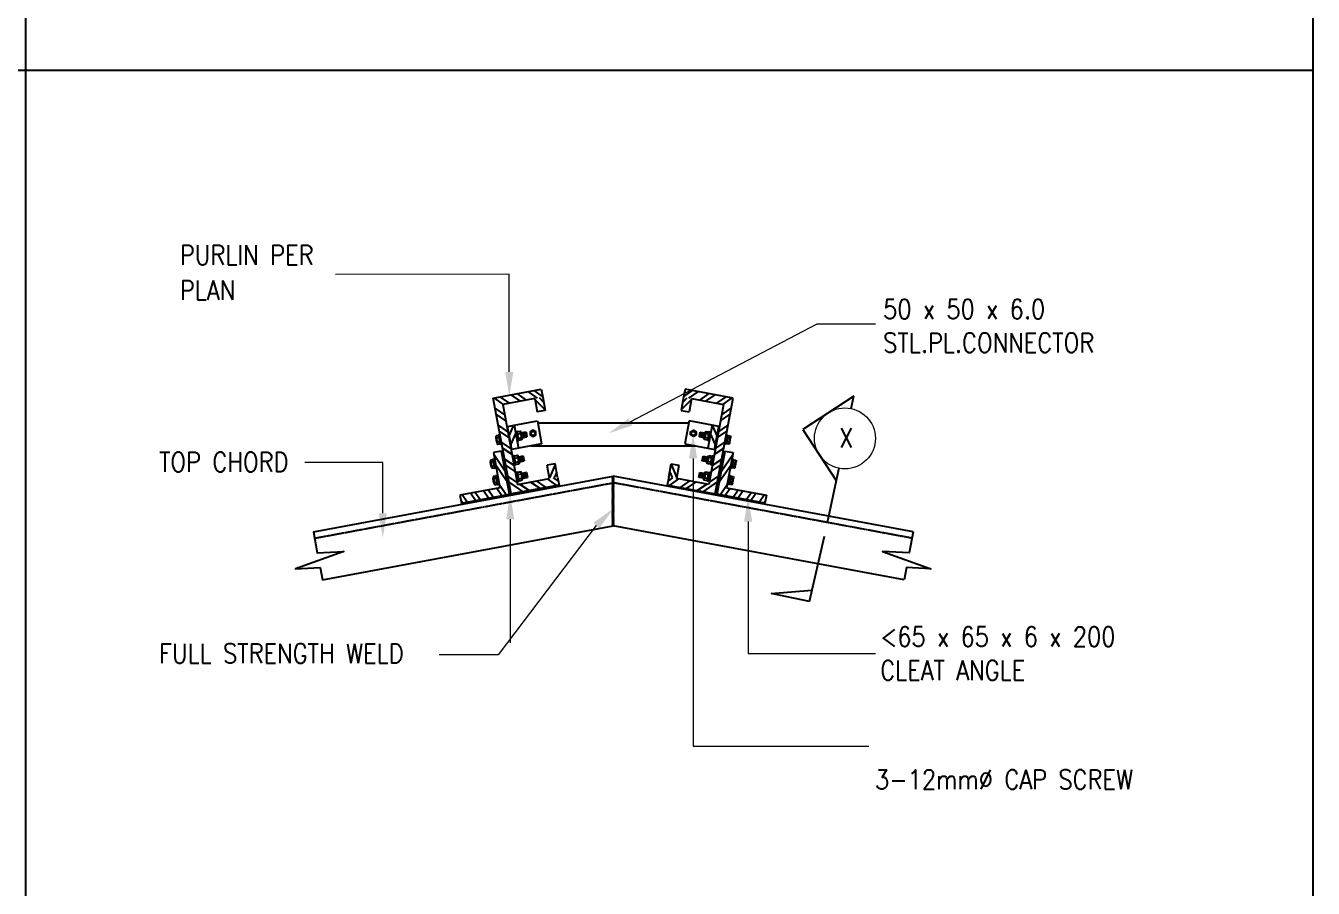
# Model space of a CAD drawing. Header units: millimetres. Extents: x -14320 to 437400, y -59080 to 73710.
# Drawn here: x 26280 to 36180, y -40345 to -33711 of the extents above; entities that cross this region are included whole.
import ezdxf

# ---------------------------------------------------------------- set-up
doc = ezdxf.new("R2010")
doc.units = ezdxf.units.MM
doc.header["$LTSCALE"] = 10
doc.header["$MEASUREMENT"] = 0
doc.linetypes.add('HIDDEN2', pattern=[0.1875, 0.125, -0.0625])
doc.layers.add('ANG', color=5, linetype='Continuous')
doc.layers.add('DIM', color=8, linetype='Continuous', lineweight=5)
doc.layers.add('TEXT', color=2, linetype='Continuous', lineweight=20)
doc.styles.add('1', font='simplex.shx', dxfattribs={"width": 0.85, "height": 40})

# ---------------------------------------------------------------- blocks, each defined once
blk = doc.blocks.new('*X140')
at = {"color": 0}
for p, q in [((-31.8492, 59.19), (-31.8342, 59.2246)), ((-31.8406, 59.1434), (-31.805, 59.2254))]:
    blk.add_line(p, q, dxfattribs=at)
blk = doc.blocks.new('BOLT', base_point=(6.579, 3.6798))
for p, q in [((6.571, 3.6847), (6.571, 3.6798)), ((6.575, 3.6847), (6.571, 3.6847)), ((6.575, 3.6858), (6.573, 3.6858)), ((6.575, 3.6798), (6.575, 3.6858)), ((6.575, 3.6858), (6.583, 3.6858)), ((6.575, 3.6847), (6.583, 3.6847)), ((6.585, 3.6858), (6.583, 3.6858)), ((6.583, 3.6798), (6.583, 3.6858)), ((6.587, 3.6847), (6.583, 3.6847)), ((6.587, 3.6798), (6.587, 3.6847))]:
    blk.add_line(p, q)
for centre, radius, start, end in [((6.573, 3.6833), 0.00241, 33.9696, 146.0304), ((6.579, 3.6777), 0.00805, 60.2058, 119.7942), ((6.585, 3.6833), 0.00241, 33.9696, 146.0304)]:
    blk.add_arc(centre, radius, start, end)
blk = doc.blocks.new('EXT', base_point=(6.5784, 3.6597))
for p, q in [((6.5734, 3.6697), (6.5834, 3.6697)), ((6.5734, 3.6697), (6.5734, 3.6597)), ((6.5834, 3.6697), (6.5734, 3.6697)), ((6.5834, 3.6597), (6.5834, 3.6697)), ((6.5734, 3.6663), (6.5834, 3.6663)), ((6.5734, 3.663), (6.5834, 3.663)), ((6.5734, 3.6597), (6.5834, 3.6597)), ((6.575, 3.668), (6.5818, 3.668)), ((6.575, 3.6647), (6.5818, 3.6647)), ((6.575, 3.6613), (6.5818, 3.6613))]:
    blk.add_line(p, q)
blk = doc.blocks.new('NUT20')
for p, q in [((0.0185, 0.0045), (-0.0185, 0.0045)), ((-0.0185, 0.0045), (-0.0185, 0)), ((-0.0185, 0), (0.0185, 0)), ((0.0185, 0), (0.0185, 0.0045))]:
    blk.add_line(p, q)
for name, p, xscale, yscale, zscale in [('BOLT', (0, 0.0045), 2.125, 2.666666666666667, 2.125), ('EXT', (0, 0.0205), 2, 2, 2)]:
    blk.add_blockref(name, p, dxfattribs=dict(xscale=xscale, yscale=yscale, zscale=zscale))
blk = doc.blocks.new('*X142')
at = {"color": 0}
for p, q in [((-31.5374, 59.0892), (-31.5139, 59.1434)), ((-31.5287, 59.0426), (-31.5036, 59.1006))]:
    blk.add_line(p, q, dxfattribs=at)
blk = doc.blocks.new('*X143')
at = {"color": 0}
for p, q in [((-30.9014, 58.8278), (-30.8966, 58.8326)), ((-30.8954, 58.8251), (-30.9014, 58.8311)), ((-30.9014, 58.8218), (-30.8954, 58.8278)), ((-30.8954, 58.8191), (-30.9014, 58.8251)), ((-30.9014, 58.8158), (-30.8954, 58.8218)), ((-30.8954, 58.8131), (-30.9014, 58.8191)), ((-30.9014, 58.8098), (-30.8954, 58.8158)), ((-30.8954, 58.8071), (-30.9014, 58.8131)), ((-30.9014, 58.8038), (-30.8954, 58.8098)), ((-30.8954, 58.8011), (-30.9014, 58.8071)), ((-30.9014, 58.7978), (-30.8954, 58.8038)), ((-30.8954, 58.7951), (-30.9014, 58.8011)), ((-30.9014, 58.7918), (-30.8954, 58.7978)), ((-30.8954, 58.7891), (-30.9014, 58.7951)), ((-30.9014, 58.7858), (-30.8954, 58.7918)), ((-30.8954, 58.7831), (-30.9014, 58.7891)), ((-30.9014, 58.7798), (-30.8954, 58.7858)), ((-30.8954, 58.7771), (-30.9014, 58.7831)), ((-30.9014, 58.7738), (-30.8954, 58.7798)), ((-30.8954, 58.7711), (-30.9014, 58.7771)), ((-30.9014, 58.7678), (-30.8954, 58.7738)), ((-30.8954, 58.7651), (-30.9014, 58.7711)), ((-30.9014, 58.7618), (-30.8954, 58.7678)), ((-30.8954, 58.8311), (-30.8968, 58.8326)), ((-30.8954, 58.7591), (-30.9014, 58.7651)), ((-30.9014, 58.7558), (-30.8954, 58.7618)), ((-30.8954, 58.7531), (-30.9014, 58.7591)), ((-30.9014, 58.7498), (-30.8954, 58.7558)), ((-30.8954, 58.7471), (-30.9014, 58.7531)), ((-30.9014, 58.7438), (-30.8954, 58.7498)), ((-30.8954, 58.7411), (-30.9014, 58.7471)), ((-30.9014, 58.7378), (-30.8954, 58.7438)), ((-30.8954, 58.7351), (-30.9014, 58.7411)), ((-30.9014, 58.7318), (-30.8954, 58.7378)), ((-30.8954, 58.7291), (-30.9014, 58.7351)), ((-30.9014, 58.7258), (-30.8954, 58.7318)), ((-30.8954, 58.7231), (-30.9014, 58.7291)), ((-30.9014, 58.7198), (-30.8954, 58.7258)), ((-30.8954, 58.7171), (-30.9014, 58.7231)), ((-30.9014, 58.7138), (-30.8954, 58.7198)), ((-30.8954, 58.7111), (-30.9014, 58.7171)), ((-30.9014, 58.7078), (-30.8954, 58.7138)), ((-30.8954, 58.7051), (-30.9014, 58.7111)), ((-30.9014, 58.7018), (-30.8954, 58.7078)), ((-30.8954, 58.6991), (-30.9014, 58.7051)), ((-30.9014, 58.6958), (-30.8954, 58.7018)), ((-30.8954, 58.6931), (-30.9014, 58.6991)), ((-30.9014, 58.6898), (-30.8954, 58.6958)), ((-30.8954, 58.6871), (-30.9014, 58.6931)), ((-30.9014, 58.6838), (-30.8954, 58.6898)), ((-30.8954, 58.6811), (-30.9014, 58.6871)), ((-30.9014, 58.6778), (-30.8954, 58.6838)), ((-30.8954, 58.6751), (-30.9014, 58.6811)), ((-30.9014, 58.6718), (-30.8954, 58.6778)), ((-30.8954, 58.6691), (-30.9014, 58.6751)), ((-30.9014, 58.6658), (-30.8954, 58.6718)), ((-30.8954, 58.6631), (-30.9014, 58.6691)), ((-30.9014, 58.6598), (-30.8954, 58.6658)), ((-30.8954, 58.6571), (-30.9014, 58.6631)), ((-30.9014, 58.6538), (-30.8954, 58.6598)), ((-30.8954, 58.6511), (-30.9014, 58.6571)), ((-30.9014, 58.6478), (-30.8954, 58.6538)), ((-30.8954, 58.6451), (-30.9014, 58.6511)), ((-30.9014, 58.6418), (-30.8954, 58.6478)), ((-30.8954, 58.6391), (-30.9014, 58.6451)), ((-30.9014, 58.6358), (-30.8954, 58.6418)), ((-30.8954, 58.6331), (-30.9014, 58.6391)), ((-30.9014, 58.6298), (-30.8954, 58.6358)), ((-30.8954, 58.6271), (-30.9014, 58.6331)), ((-30.9014, 58.6238), (-30.8954, 58.6298)), ((-30.8954, 58.6211), (-30.9014, 58.6271)), ((-30.9014, 58.6178), (-30.8954, 58.6238)), ((-30.8954, 58.6151), (-30.9014, 58.6211)), ((-30.9014, 58.6118), (-30.8954, 58.6178)), ((-30.8954, 58.6091), (-30.9014, 58.6151)), ((-30.9014, 58.6058), (-30.8954, 58.6118)), ((-30.8954, 58.6031), (-30.9014, 58.6091)), ((-30.9017, 58.5274), (-30.8954, 58.5338)), ((-30.9014, 58.5998), (-30.8954, 58.6058)), ((-30.8954, 58.5971), (-30.9014, 58.6031)), ((-30.9014, 58.5938), (-30.8954, 58.5998)), ((-30.8954, 58.5911), (-30.9014, 58.5971)), ((-30.9014, 58.5878), (-30.8954, 58.5938)), ((-30.8954, 58.5851), (-30.9014, 58.5911)), ((-30.9014, 58.5818), (-30.8954, 58.5878)), ((-30.8954, 58.5791), (-30.9014, 58.5851)), ((-30.9014, 58.5758), (-30.8954, 58.5818)), ((-30.8954, 58.5731), (-30.9014, 58.5791)), ((-30.9014, 58.5698), (-30.8954, 58.5758)), ((-30.8954, 58.5671), (-30.9014, 58.5731)), ((-30.9014, 58.5638), (-30.8954, 58.5698)), ((-30.8954, 58.5611), (-30.9014, 58.5671)), ((-30.9014, 58.5578), (-30.8954, 58.5638)), ((-30.8954, 58.5551), (-30.9014, 58.5611)), ((-30.9014, 58.5518), (-30.8954, 58.5578)), ((-30.8954, 58.5491), (-30.9014, 58.5551)), ((-30.9014, 58.5458), (-30.8954, 58.5518)), ((-30.8954, 58.5431), (-30.9014, 58.5491)), ((-30.9014, 58.5398), (-30.8954, 58.5458)), ((-30.8954, 58.5371), (-30.9014, 58.5431)), ((-30.9014, 58.5338), (-30.8954, 58.5398)), ((-30.8954, 58.5311), (-30.9014, 58.5371)), ((-30.8977, 58.5274), (-30.9014, 58.5311))]:
    blk.add_line(p, q, dxfattribs=at)
blk = doc.blocks.new('*X141')
at = {"color": 0}
for p, q in [((-31.491, 58.999), (-31.4898, 59.0041)), ((-31.4687, 58.8792), (-31.4406, 59.0017)), ((-31.4565, 58.8137), (-31.4284, 58.9362)), ((-31.4233, 58.7417), (-31.4062, 58.8164)), ((-31.3949, 58.747), (-31.3827, 58.8001)), ((-31.3429, 58.7566), (-31.3307, 58.8098)), ((-31.3145, 58.7619), (-31.3023, 58.8151)), ((-31.2625, 58.7716), (-31.2504, 58.8247)), ((-31.2341, 58.7769), (-31.2219, 58.83)), ((-31.1822, 58.7866), (-31.17, 58.8397)), ((-31.1537, 58.7919), (-31.1502, 58.8074))]:
    blk.add_line(p, q, dxfattribs=at)
blk = doc.blocks.new('*X139')
at = {"color": 0}
for p, q in [((-32.4338, 59.1178), (-32.3976, 59.1706)), ((-32.4007, 59.1192), (-32.3607, 59.1775)), ((-32.3333, 59.1317), (-32.2933, 59.19)), ((-32.2964, 59.1386), (-32.2564, 59.1969)), ((-32.229, 59.1512), (-32.189, 59.2095)), ((-32.1922, 59.158), (-32.1522, 59.2163)), ((-32.1756, 59.0965), (-32.1356, 59.1548)), ((-32.1687, 59.0596), (-32.1287, 59.1179)), ((-32.1562, 58.9922), (-32.1162, 59.0505)), ((-32.1493, 58.9554), (-32.1093, 59.0137)), ((-32.1368, 58.888), (-32.0968, 58.9463)), ((-32.1299, 58.8511), (-32.0899, 58.9094)), ((-32.1173, 58.7837), (-32.0773, 58.842)), ((-32.1105, 58.7468), (-32.0705, 58.8051)), ((-32.1109, 58.6137), (-32.0511, 58.7008)), ((-32.0979, 58.6794), (-32.0579, 58.7377)), ((-32.3368, 58.5964), (-32.3163, 58.6263)), ((-32.3194, 58.5749), (-32.2794, 58.6332)), ((-32.252, 58.5874), (-32.212, 58.6457)), ((-32.2151, 58.5943), (-32.1751, 58.6526)), ((-32.1477, 58.6068), (-32.1077, 58.6651)), ((-32.0435, 58.6262), (-32.0385, 58.6334))]:
    blk.add_line(p, q, dxfattribs=at)
blk = doc.blocks.new('*X144')
at = {"color": 0}
for p, q in [((-31.2934, 58.7598), (-31.2859, 58.7673)), ((-31.2821, 58.7619), (-31.2873, 58.767)), ((-31.286, 58.7611), (-31.2785, 58.7686)), ((-31.2771, 58.7628), (-31.2822, 58.7679)), ((-31.2786, 58.7625), (-31.2711, 58.77)), ((-31.272, 58.7637), (-31.2771, 58.7689)), ((-31.2669, 58.7647), (-31.2721, 58.7698)), ((-31.2713, 58.7639), (-31.2638, 58.7714)), ((-31.2619, 58.7656), (-31.267, 58.7708)), ((-31.2639, 58.7652), (-31.2564, 58.7727)), ((-31.2568, 58.7666), (-31.262, 58.7717)), ((-31.2518, 58.7675), (-31.2569, 58.7726)), ((-31.2565, 58.7666), (-31.249, 58.7741)), ((-31.2467, 58.7684), (-31.2519, 58.7736)), ((-31.2491, 58.768), (-31.2416, 58.7755)), ((-31.2417, 58.7694), (-31.2468, 58.7745)), ((-31.2418, 58.7694), (-31.2343, 58.7769)), ((-31.2366, 58.7703), (-31.2417, 58.7755)), ((-31.2315, 58.7713), (-31.2367, 58.7764)), ((-31.2344, 58.7707), (-31.228, 58.7772)), ((-31.2272, 58.7729), (-31.2316, 58.7774)), ((-31.721, 58.6802), (-31.7135, 58.6877)), ((-31.7136, 58.6815), (-31.7061, 58.689)), ((-31.707, 58.6828), (-31.7122, 58.6879)), ((-31.702, 58.6837), (-31.7071, 58.6889)), ((-31.7062, 58.6829), (-31.6987, 58.6904)), ((-31.6969, 58.6846), (-31.7021, 58.6898)), ((-31.6988, 58.6843), (-31.6913, 58.6918)), ((-31.6918, 58.6856), (-31.697, 58.6907)), ((-31.6868, 58.6865), (-31.6919, 58.6917)), ((-31.6915, 58.6857), (-31.684, 58.6932)), ((-31.6817, 58.6875), (-31.6869, 58.6926)), ((-31.6841, 58.687), (-31.6766, 58.6945)), ((-31.6767, 58.6884), (-31.6818, 58.6936)), ((-31.6716, 58.6894), (-31.6768, 58.6945)), ((-31.6767, 58.6884), (-31.6692, 58.6959)), ((-31.6666, 58.6903), (-31.6717, 58.6954)), ((-31.6694, 58.6898), (-31.6619, 58.6973)), ((-31.6615, 58.6912), (-31.6666, 58.6964)), ((-31.662, 58.6911), (-31.6545, 58.6986)), ((-31.6564, 58.6922), (-31.6616, 58.6973)), ((-31.6514, 58.6931), (-31.6565, 58.6983)), ((-31.6546, 58.6925), (-31.6471, 58.7)), ((-31.6463, 58.6941), (-31.6515, 58.6992)), ((-31.6472, 58.6939), (-31.6397, 58.7014)), ((-31.6413, 58.695), (-31.6464, 58.7002)), ((-31.6362, 58.6959), (-31.6414, 58.7011)), ((-31.6399, 58.6953), (-31.6324, 58.7028)), ((-31.6311, 58.6969), (-31.6363, 58.702)), ((-31.6325, 58.6966), (-31.625, 58.7041)), ((-31.6261, 58.6978), (-31.6312, 58.703)), ((-31.621, 58.6988), (-31.6262, 58.7039)), ((-31.6251, 58.698), (-31.6176, 58.7055)), ((-31.616, 58.6997), (-31.6211, 58.7049)), ((-31.6178, 58.6994), (-31.6103, 58.7069)), ((-31.6109, 58.7007), (-31.6161, 58.7058)), ((-31.6059, 58.7016), (-31.611, 58.7067)), ((-31.6104, 58.7008), (-31.6029, 58.7083)), ((-31.6008, 58.7025), (-31.6059, 58.7077)), ((-31.603, 58.7021), (-31.5955, 58.7096)), ((-31.5957, 58.7035), (-31.6009, 58.7086)), ((-31.5907, 58.7044), (-31.5958, 58.7096)), ((-31.5956, 58.7035), (-31.5881, 58.711)), ((-31.5856, 58.7054), (-31.5908, 58.7105)), ((-31.5883, 58.7049), (-31.5808, 58.7124)), ((-31.5806, 58.7063), (-31.5857, 58.7114)), ((-31.5809, 58.7062), (-31.5734, 58.7137)), ((-31.5755, 58.7072), (-31.5807, 58.7124)), ((-31.5704, 58.7082), (-31.5756, 58.7133)), ((-31.5735, 58.7076), (-31.566, 58.7151)), ((-31.5654, 58.7091), (-31.5705, 58.7143)), ((-31.5661, 58.709), (-31.5586, 58.7165)), ((-31.5603, 58.7101), (-31.5655, 58.7152)), ((-31.5553, 58.711), (-31.5604, 58.7162)), ((-31.5588, 58.7104), (-31.5513, 58.7179)), ((-31.5502, 58.712), (-31.5554, 58.7171)), ((-31.5514, 58.7117), (-31.5439, 58.7192)), ((-31.5452, 58.7129), (-31.5503, 58.718)), ((-31.5401, 58.7138), (-31.5452, 58.719)), ((-31.544, 58.7131), (-31.5365, 58.7206)), ((-31.535, 58.7148), (-31.5402, 58.7199)), ((-31.5367, 58.7145), (-31.5292, 58.722)), ((-31.53, 58.7157), (-31.5351, 58.7209)), ((-31.5249, 58.7167), (-31.5301, 58.7218)), ((-31.5293, 58.7158), (-31.5218, 58.7233)), ((-31.5199, 58.7176), (-31.525, 58.7227)), ((-31.5219, 58.7172), (-31.5144, 58.7247)), ((-31.5148, 58.7185), (-31.5199, 58.7237)), ((-31.5097, 58.7195), (-31.5149, 58.7246)), ((-31.5145, 58.7186), (-31.507, 58.7261)), ((-31.5047, 58.7204), (-31.5098, 58.7256)), ((-31.5072, 58.72), (-31.4997, 58.7275)), ((-31.4996, 58.7214), (-31.5048, 58.7265)), ((-31.4998, 58.7213), (-31.4923, 58.7288)), ((-31.4946, 58.7223), (-31.4997, 58.7275)), ((-31.4895, 58.7233), (-31.4947, 58.7284)), ((-31.4924, 58.7227), (-31.4849, 58.7302)), ((-31.4845, 58.7242), (-31.4896, 58.7293)), ((-31.4851, 58.7241), (-31.4776, 58.7316)), ((-31.4794, 58.7251), (-31.4845, 58.7303)), ((-31.4743, 58.7261), (-31.4795, 58.7312)), ((-31.4777, 58.7255), (-31.4702, 58.733)), ((-31.4693, 58.727), (-31.4744, 58.7322)), ((-31.4703, 58.7268), (-31.4628, 58.7343)), ((-31.4642, 58.728), (-31.4694, 58.7331)), ((-31.4592, 58.7289), (-31.4643, 58.734)), ((-31.4629, 58.7282), (-31.4554, 58.7357)), ((-31.4541, 58.7298), (-31.4592, 58.735)), ((-31.4556, 58.7296), (-31.4481, 58.7371)), ((-31.449, 58.7308), (-31.4542, 58.7359)), ((-31.444, 58.7317), (-31.4491, 58.7369)), ((-31.4482, 58.7309), (-31.4407, 58.7384)), ((-31.4389, 58.7327), (-31.4441, 58.7378)), ((-31.4408, 58.7323), (-31.4333, 58.7398)), ((-31.4339, 58.7336), (-31.439, 58.7388)), ((-31.4288, 58.7345), (-31.434, 58.7397)), ((-31.4334, 58.7337), (-31.426, 58.7412)), ((-31.4238, 58.7355), (-31.4289, 58.7406)), ((-31.4261, 58.7351), (-31.4186, 58.7426)), ((-31.4187, 58.7364), (-31.4238, 58.7416)), ((-31.4136, 58.7374), (-31.4188, 58.7425)), ((-31.4187, 58.7364), (-31.4112, 58.7439)), ((-31.4086, 58.7383), (-31.4137, 58.7435)), ((-31.4113, 58.7378), (-31.4038, 58.7453)), ((-31.4035, 58.7393), (-31.4087, 58.7444)), ((-31.404, 58.7392), (-31.3965, 58.7467)), ((-31.3985, 58.7402), (-31.4036, 58.7453)), ((-31.3934, 58.7411), (-31.3985, 58.7463)), ((-31.3966, 58.7405), (-31.3891, 58.748)), ((-31.3883, 58.7421), (-31.3935, 58.7472)), ((-31.3892, 58.7419), (-31.3817, 58.7494)), ((-31.3833, 58.743), (-31.3884, 58.7482)), ((-31.3782, 58.744), (-31.3834, 58.7491)), ((-31.3818, 58.7433), (-31.3743, 58.7508)), ((-31.3732, 58.7449), (-31.3783, 58.7501)), ((-31.3745, 58.7447), (-31.367, 58.7522)), ((-31.3681, 58.7458), (-31.3733, 58.751)), ((-31.3631, 58.7468), (-31.3682, 58.7519)), ((-31.3671, 58.746), (-31.3596, 58.7535)), ((-31.358, 58.7477), (-31.3631, 58.7529)), ((-31.3597, 58.7474), (-31.3522, 58.7549)), ((-31.3529, 58.7487), (-31.3581, 58.7538)), ((-31.3479, 58.7496), (-31.353, 58.7548)), ((-31.3524, 58.7488), (-31.3449, 58.7563)), ((-31.3428, 58.7506), (-31.348, 58.7557)), ((-31.345, 58.7502), (-31.3375, 58.7577)), ((-31.3378, 58.7515), (-31.3429, 58.7566)), ((-31.3327, 58.7524), (-31.3378, 58.7576)), ((-31.3376, 58.7515), (-31.3301, 58.759)), ((-31.3276, 58.7534), (-31.3328, 58.7585)), ((-31.3302, 58.7529), (-31.3227, 58.7604)), ((-31.3226, 58.7543), (-31.3277, 58.7595)), ((-31.3229, 58.7543), (-31.3154, 58.7618)), ((-31.3175, 58.7553), (-31.3227, 58.7604)), ((-31.3125, 58.7562), (-31.3176, 58.7614)), ((-31.3155, 58.7556), (-31.308, 58.7631)), ((-31.3074, 58.7571), (-31.3126, 58.7623)), ((-31.3081, 58.757), (-31.3006, 58.7645)), ((-31.3024, 58.7581), (-31.3075, 58.7632)), ((-31.2973, 58.759), (-31.3024, 58.7642)), ((-31.3008, 58.7584), (-31.2933, 58.7659)), ((-31.2922, 58.76), (-31.2974, 58.7651)), ((-31.2872, 58.7609), (-31.2923, 58.7661)), ((-31.8234, 58.6611), (-31.8285, 58.6663)), ((-31.8282, 58.6629), (-31.824, 58.6671)), ((-31.8242, 58.661), (-31.8167, 58.6685)), ((-31.8183, 58.6621), (-31.8235, 58.6672)), ((-31.8132, 58.663), (-31.8184, 58.6681)), ((-31.8168, 58.6623), (-31.8093, 58.6698)), ((-31.8082, 58.6639), (-31.8133, 58.6691)), ((-31.8094, 58.6637), (-31.8019, 58.6712)), ((-31.8031, 58.6649), (-31.8083, 58.67)), ((-31.7981, 58.6658), (-31.8032, 58.671)), ((-31.8021, 58.6651), (-31.7946, 58.6726)), ((-31.793, 58.6668), (-31.7982, 58.6719)), ((-31.7947, 58.6664), (-31.7872, 58.6739)), ((-31.788, 58.6677), (-31.7931, 58.6728)), ((-31.7829, 58.6686), (-31.788, 58.6738)), ((-31.7873, 58.6678), (-31.7798, 58.6753)), ((-31.7778, 58.6696), (-31.783, 58.6747)), ((-31.7799, 58.6692), (-31.7724, 58.6767)), ((-31.7728, 58.6705), (-31.7779, 58.6757)), ((-31.7677, 58.6715), (-31.7729, 58.6766)), ((-31.7726, 58.6706), (-31.7651, 58.6781)), ((-31.7627, 58.6724), (-31.7678, 58.6776)), ((-31.7652, 58.6719), (-31.7577, 58.6794)), ((-31.7576, 58.6733), (-31.7628, 58.6785)), ((-31.7578, 58.6733), (-31.7503, 58.6808)), ((-31.7525, 58.6743), (-31.7577, 58.6794)), ((-31.7475, 58.6752), (-31.7526, 58.6804)), ((-31.7505, 58.6747), (-31.743, 58.6822)), ((-31.7424, 58.6762), (-31.7476, 58.6813)), ((-31.7431, 58.6761), (-31.7356, 58.6836)), ((-31.7374, 58.6771), (-31.7425, 58.6823)), ((-31.7323, 58.6781), (-31.7375, 58.6832)), ((-31.7357, 58.6774), (-31.7282, 58.6849)), ((-31.7273, 58.679), (-31.7324, 58.6841)), ((-31.7283, 58.6788), (-31.7208, 58.6863)), ((-31.7222, 58.6799), (-31.7273, 58.6851)), ((-31.7171, 58.6809), (-31.7223, 58.686)), ((-31.7121, 58.6818), (-31.7172, 58.687))]:
    blk.add_line(p, q, dxfattribs=at)

msp = doc.modelspace()

# ---------------------------------------------------------------- linework, layer by layer
at = {"color": 2}
for p, q in [((29874.9, -36574.7), (30243.6, -36506.1)), ((30243.6, -36506.1), (30255, -36567.5)), ((31350, -36506.1), (31338.6, -36567.5)), ((31718.7, -36574.7), (31350, -36506.1)), ((30012.1, -37312), (29874.9, -36574.7)), ((30193.6, -36579), (29947.8, -36624.7)), ((29947.8, -36624.7), (30062.2, -37239.2)), ((30193.6, -36579), (30212.4, -36680.4)), ((30255, -36567.5), (30273.9, -36669)), ((31338.6, -36567.5), (31319.7, -36669)), ((31400, -36579), (31381.1, -36680.4)), ((31400, -36579), (31645.8, -36624.7)), ((31645.8, -36624.7), (31531.4, -37239.2)), ((31581.4, -37312), (31718.7, -36574.7)), ((30273.9, -36669), (30212.4, -36680.4)), ((31319.7, -36669), (31381.1, -36680.4)), ((30035.8, -36782.7), (30213.5, -36749.2)), ((30213.5, -36749.2), (30246.5, -36926.2)), ((30216.6, -36765.6), (31377, -36765.6)), ((31380.1, -36749.2), (31347.1, -36926.2)), ((31557.8, -36782.7), (31380.1, -36749.2)), ((30246.5, -36926.2), (30068.8, -36959.7)), ((31347.1, -36926.2), (31524.8, -36959.7)), ((29936.8, -36982.6), (29875.4, -36994)), ((29875.4, -36994), (29925.7, -37264.6)), ((29998.6, -37314.6), (29936.8, -36982.6)), ((30159.9, -36942.6), (31433.7, -36942.6)), ((31595, -37314.6), (31656.8, -36982.6)), ((31656.8, -36982.6), (31718.2, -36994)), ((31718.2, -36994), (31667.8, -37264.6)), ((30350.5, -37080.5), (30289.1, -37092)), ((30307.9, -37193.4), (30289.1, -37092)), ((30369.4, -37182), (30350.5, -37080.5)), ((31224.2, -37182), (31243.1, -37080.5)), ((31243.1, -37080.5), (31304.5, -37092)), ((31285.7, -37193.4), (31304.5, -37092)), ((30062.2, -37239.2), (30307.9, -37193.4)), ((30369.4, -37182), (30380.8, -37243.4)), ((31224.2, -37182), (31212.8, -37243.4)), ((31531.4, -37239.2), (31285.7, -37193.4)), ((29925.7, -37264.6), (29618.5, -37321.7)), ((29618.5, -37321.7), (29630, -37383.2)), ((29630, -37383.2), (29998.6, -37314.6)), ((30380.8, -37243.4), (30012.1, -37312)), ((31212.8, -37243.4), (31581.4, -37312)), ((31963.6, -37383.2), (31595, -37314.6)), ((31667.8, -37264.6), (31975.1, -37321.7)), ((31975.1, -37321.7), (31963.6, -37383.2))]:
    msp.add_line(p, q, dxfattribs=at)
at = {"color": 1, "linetype": 'Continuous'}
for p, q in [((32646.3, -36560.5), (32254.1, -36817.3)), ((32626.5, -36655.6), (32646.3, -36560.5)), ((32254.1, -36817.3), (32510.9, -37209.5)), ((32530.7, -37114.4), (32510.9, -37209.5)), ((32510.9, -37209.5), (32443.2, -37533.9)), ((32306.1, -38140), (32421.9, -37636.2)), ((32012.7, -38078.8), (32324.2, -38053)), ((32306.1, -38140), (32012.7, -38078.8))]:
    msp.add_line(p, q, dxfattribs=at)
for p, q in [((29923.1, -36858.5), (29914.8, -36860.1)), ((29914.8, -36860.1), (29927.5, -36928.3)), ((29935.8, -36926.7), (29923.1, -36858.5)), ((29927.5, -36928.3), (29935.8, -36926.7)), ((31657.8, -36926.7), (31670.5, -36858.5)), ((31666.1, -36928.3), (31657.8, -36926.7)), ((31678.8, -36860.1), (31666.1, -36928.3)), ((31670.5, -36858.5), (31678.8, -36860.1)), ((29880.2, -37044.3), (29871.9, -37045.9)), ((29871.9, -37045.9), (29884.6, -37114.1)), ((29892.9, -37112.5), (29880.2, -37044.3)), ((29884.6, -37114.1), (29892.9, -37112.5)), ((31700.7, -37112.5), (31713.3, -37044.3)), ((31708.9, -37114.1), (31700.7, -37112.5)), ((31721.6, -37045.9), (31708.9, -37114.1)), ((31713.3, -37044.3), (31721.6, -37045.9)), ((28491.1, -37603.3), (30796.8, -37175.2)), ((29900.8, -37170.7), (29892.5, -37172.3)), ((29892.5, -37172.3), (29905.2, -37240.5)), ((29913.5, -37238.9), (29900.8, -37170.7)), ((33102.5, -37603.3), (30796.8, -37175.2)), ((31680.1, -37238.9), (31692.8, -37170.7)), ((31701.1, -37172.3), (31688.4, -37240.5)), ((31692.8, -37170.7), (31701.1, -37172.3)), ((29905.2, -37240.5), (29913.5, -37238.9)), ((31688.4, -37240.5), (31680.1, -37238.9)), ((28560.3, -37971.9), (30796.8, -37556.6)), ((33033.3, -37971.9), (30796.8, -37556.6))]:
    msp.add_line(p, q)
at = {"color": 1, "linetype": 'HIDDEN2'}
for p in [(28500.2, -37652.5), (33093.3, -37652.5)]:
    msp.add_line(p, (30796.8, -37226.1), dxfattribs=at)
at = {"color": 2}
for points in [[(29983.8, -36792.4), (30035.8, -36782.7), (30068.8, -36959.7), (30016.7, -36969.4)], [(30180.5, -36871.2), (30202.3, -36858.6), (30202.3, -36833.5), (30180.5, -36820.9), (30158.8, -36833.5), (30158.8, -36858.6)], [(31413.1, -36871.2), (31391.3, -36858.6), (31391.3, -36833.5), (31413.1, -36820.9), (31434.8, -36833.5), (31434.8, -36858.6)], [(31609.8, -36792.4), (31557.8, -36782.7), (31524.8, -36959.7), (31576.9, -36969.4)]]:
    msp.add_lwpolyline(points, close=True, dxfattribs=at)
at = {"color": 1}
for points in [[(28491.1, -37603.3), (28521, -37764), (28725, -37755.9), (28354, -37887), (28542.7, -37877.4), (28560.3, -37971.9)], [(33102.5, -37603.3), (33072.6, -37764), (32868.5, -37755.9), (33239.6, -37887), (33050.9, -37877.4), (33033.3, -37971.9)]]:
    msp.add_lwpolyline(points, dxfattribs=at)
at = {"color": 2}
for centre in [(30180.5, -36846.1), (31413.1, -36846.1)]:
    msp.add_circle(centre, 15.5, dxfattribs=at)
at = {"layer": 'ANG'}
for p, q in [((36179.7, -55144.7), (36179.7, -13950.6)), ((26279.7, -47652.2), (26279.7, -27635)), ((-14320.3, -34052.2), (36179.7, -34052.2))]:
    msp.add_line(p, q, dxfattribs=at)
at = {"layer": 'DIM', "color": 9}
for p, q in [((29998, -35621.5), (28662.1, -35623.8)), ((29998, -36373.2), (29998, -35621.5)), ((30927.8, -36758.6), (32365.1, -36003.9)), ((32365.1, -36003.9), (32814.8, -36003.9)), ((29025.2, -37071.5), (28426, -37071.5)), ((29025.2, -37460.7), (29025.2, -37071.5)), ((31411.3, -37038.8), (31411.3, -39252.2)), ((31834.4, -37524.4), (31834.4, -38539.1)), ((31834.4, -38539.1), (32813.9, -38539.1)), ((31411.3, -39252.2), (32761.9, -39252.2))]:
    msp.add_line(p, q, dxfattribs=at)
at = {"layer": 'DIM', "color": 1}
msp.add_circle((32578.6, -36885), 234.4, dxfattribs=at)
at = {"layer": 'DIM', "color": 2}
msp.add_solid([(30029.2, -36373.2), (29966.7, -36373.2), (29998, -36560.7)], dxfattribs=at)
at = {"layer": 'DIM'}
for points in [[(30942.3, -36786.3), (30913.3, -36730.9), (30761.8, -36845.8)], [(31380, -37038.8), (31442.5, -37038.8), (31411.3, -36851.3)], [(31803.2, -37524.4), (31865.7, -37524.4), (31834.4, -37336.9)], [(29056.4, -37460.7), (28993.9, -37460.7), (29025.2, -37648.2)]]:
    msp.add_solid(points, dxfattribs=at)
at = {"layer": 'TEXT', "color": 9}
for p, q in [((30004.8, -37506.4), (30004.8, -38457.9)), ((30666.6, -37555.1), (29911.7, -38549.4)), ((29911.7, -38549.4), (29457.6, -38549.4))]:
    msp.add_line(p, q, dxfattribs=at)
at = {"layer": 'TEXT', "color": 1}
for points in [[(29973.5, -37506.4), (30036, -37506.4), (30004.8, -37318.9)], [(30644.7, -37532.8), (30688.5, -37577.4), (30800.3, -37423.7)]]:
    msp.add_solid(points, dxfattribs=at)

# ---------------------------------------------------------------- block references
at = {"color": 1}
for name, p, xscale, yscale, zscale, rotation in [('*X139', (19015.2, -120097.2), -1249.999999993449, 1250, 1250, 21.08802216771625), ('*X139', (42578.4, -120097.2), 1249.999999993449, 1249.999999993449, 1249.999999993449, 338.9119778322837), ('*X141', (19745.4, -119961.3), -1249.999999993449, 1250, 1250, 21.08802216771625), ('*X141', (41848.2, -119961.3), 1249.999999993449, 1249.999999993449, 1249.999999993449, 338.9119778322837)]:
    msp.add_blockref(name, p, dxfattribs=dict(at, xscale=xscale, yscale=yscale, zscale=zscale, rotation=rotation))
at = {"color": 2}
for name, p, xscale, yscale, zscale, rotation in [('*X140', (19737.7, -119962.7), -1249.999999993449, 1250, 1250, 21.08802216771625), ('*X140', (41855.9, -119962.7), 1249.999999993449, 1249.999999993449, 1249.999999993449, 338.9119778322837), ('NUT20', (30055.7, -36868.3), 1874.999999998769, 1874.999999998769, 1874.999999998769, 280.5440110837262), ('NUT20', (31537.9, -36868.3), -1874.99999999877, 1875, 1875, 79.45598891627372), ('NUT20', (30034.1, -37054.1), 1874.999999998769, 1874.999999998769, 1874.999999998769, 280.5440110837262), ('NUT20', (31559.5, -37054.1), -1874.99999999877, 1875, 1875, 79.45598891627372), ('*X140', (-9449.3, 36844), 1250, 1250, 1250, 180), ('*X140', (71042.9, 36844), -1250, 1250, 1250, 180), ('NUT20', (30058.9, -37180.5), 1874.999999998769, 1874.999999998769, 1874.999999998769, 280.5440110837262), ('NUT20', (31534.6, -37180.5), -1874.99999999877, 1875, 1875, 79.45598891627372)]:
    msp.add_blockref(name, p, dxfattribs=dict(at, xscale=xscale, yscale=yscale, zscale=zscale, rotation=rotation))
for name, p, xscale, yscale, zscale in [('*X142', (77303.3, -125498.5), 1500, 1500, 1500), ('*X142', (-15709.7, -125498.5), -1500, 1500, 1500), ('*X144', (69416, -110715.9), 1250, 1250, 1250), ('*X144', (-7822.4, -110715.9), -1250, 1250, 1250)]:
    msp.add_blockref(name, p, dxfattribs=dict(at, xscale=xscale, yscale=yscale, zscale=zscale))
at = {"xscale": 3984.374999998692, "yscale": 3749.999999998769, "zscale": 3984.374999998692, "rotation": 100.5440110837263}
for p in [(29921.1, -36894.2), (29878.3, -37080), (29898.8, -37206.4)]:
    msp.add_blockref('BOLT', p, dxfattribs=at)
at = {"extrusion": (0, 0, -1), "xscale": 3984.374999997386, "yscale": 3750, "zscale": -3984.375, "rotation": 100.5440110837263}
for p in [(-31672.4, -36894.2), (-31715.3, -37080), (-31694.8, -37206.4)]:
    msp.add_blockref('BOLT', p, dxfattribs=at)
at = {"yscale": 1250, "zscale": 1250}
for p, xscale in [((69416, -110715.9), 1250), ((-7822.4, -110715.9), -1250)]:
    msp.add_blockref('*X143', p, dxfattribs=dict(at, xscale=xscale))

# ---------------------------------------------------------------- texts
at = {"layer": 'TEXT', "style": '1', "width": 0.85}
for s, p in [('PURLIN PER', (27464.8, -35549.2)), ('PLAN', (27464.8, -35820.2)), ('50 x 50 x 6.0', (32872.3, -35965.3)), ('STL.PL.CONNECTOR', (32872.3, -36224.3)), ('X', (32532.5, -36956.1)), ('TOP CHORD', (27305, -37141.4)), ('<65 x 65 x 6 x 200', (32850, -38484.5)), ('FULL STRENGTH WELD', (27305, -38614.1)), ('CLEAT ANGLE', (32850, -38743.6)), ('3-12mm%%c CAP SCREW', (32810.1, -39583.7))]:
    msp.add_text(s, height=150, dxfattribs=at).set_placement(p)

doc.saveas('drawing.dxf')
